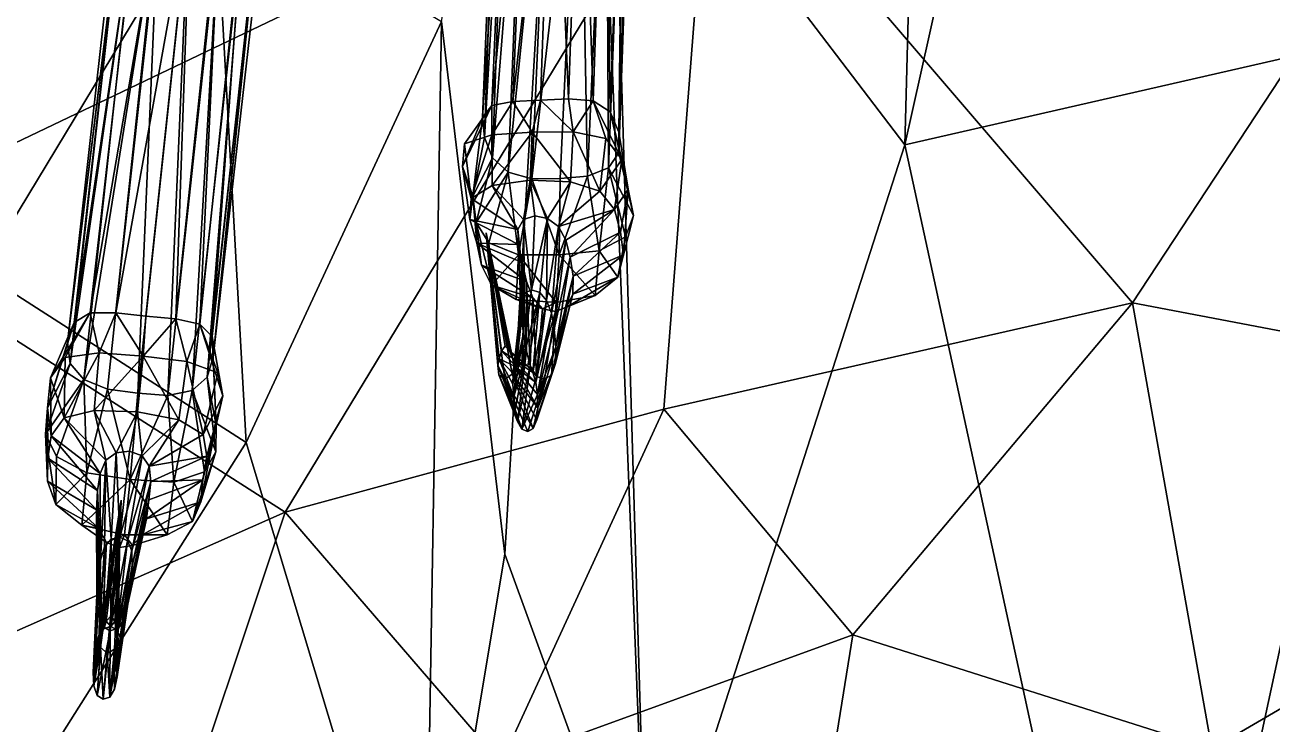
# Model space of a CAD drawing. Extents: x -0.03 to 0.03, y -0.086 to 0.149.
# Drawn here: x -0.02249 to -0.01055, y -0.01719 to -0.01049 of the extents above; entities that cross this region are included whole.
import ezdxf

# ---------------------------------------------------------------- set-up
doc = ezdxf.new("R2010")
doc.units = 0
doc.layers.add('BLUEJAY$LWO', color=1, linetype='CONTINUOUS')

msp = doc.modelspace()

# ---------------------------------------------------------------- linework, layer by layer
at = {"layer": 'BLUEJAY$LWO'}
for points in [[(-0.014066, -0.011642, 0.038539), (-0.01375, 0.000349, 0.034253), (-0.010913, 0.002483, 0.03106)], [(-0.010913, 0.002483, 0.03106), (-0.009193, -0.010528, 0.035518), (-0.014066, -0.011642, 0.038539)], [(-0.009193, -0.010528, 0.035518), (-0.010913, 0.002483, 0.03106), (-0.004704, 0.00122, 0.0311)], [(-0.01375, 0.000349, 0.034253), (-0.014066, -0.011642, 0.038539), (-0.016869, -0.007961, 0.04016)], [(-0.024276, -0.012428, 0.094582), (-0.02175, -0.007743, 0.096168), (-0.025963, -0.0008, 0.088133)], [(-0.01717, -0.003314, 0.041619), (-0.017897, -0.015558, 0.048813), (-0.018505, -0.010459, 0.050085)], [(-0.017897, -0.015558, 0.048813), (-0.01717, -0.003314, 0.041619), (-0.016536, -0.019301, 0.047347)], [(-0.01717, -0.003314, 0.041619), (-0.016869, -0.007961, 0.04016), (-0.016536, -0.019301, 0.047347)], [(-0.007481, -0.006455, 0.099346), (-0.015928, -0.008438, 0.097654), (-0.011887, -0.013152, 0.101586)], [(-0.011887, -0.013152, 0.101586), (-0.005795, -0.014312, 0.104301), (-0.007481, -0.006455, 0.099346)], [(-0.024276, -0.012428, 0.094582), (-0.015928, -0.008438, 0.097654), (-0.02175, -0.007743, 0.096168)], [(-0.017963, -0.007704, 0.002377), (-0.018113, -0.011378, 0.000133), (-0.018094, -0.011572, 0.000427)], [(-0.018113, -0.011378, 0.000133), (-0.017963, -0.007704, 0.002377), (-0.017867, -0.007709, 0.002088)], [(-0.017867, -0.007709, 0.002088), (-0.018022, -0.011265, -0.000078), (-0.018113, -0.011378, 0.000133)], [(-0.018094, -0.011572, 0.000427), (-0.017959, -0.007722, 0.002707), (-0.017963, -0.007704, 0.002377)], [(-0.017959, -0.007722, 0.002707), (-0.018094, -0.011572, 0.000427), (-0.017871, -0.007771, 0.003023)], [(-0.018022, -0.011265, -0.000078), (-0.017867, -0.007709, 0.002088), (-0.017679, -0.007727, 0.001873)], [(-0.017679, -0.007727, 0.001873), (-0.01782, -0.011226, -0.000191), (-0.018022, -0.011265, -0.000078)], [(-0.01782, -0.011226, -0.000191), (-0.017679, -0.007727, 0.001873), (-0.017431, -0.007746, 0.001766)], [(-0.017431, -0.007746, 0.001766), (-0.017557, -0.011215, -0.000245), (-0.01782, -0.011226, -0.000191)], [(-0.017287, -0.011202, -0.000265), (-0.017557, -0.011215, -0.000245), (-0.017431, -0.007746, 0.001766)], [(-0.017168, -0.007754, 0.001786), (-0.017287, -0.011202, -0.000265), (-0.017431, -0.007746, 0.001766)], [(-0.017053, -0.011221, -0.000213), (-0.017287, -0.011202, -0.000265), (-0.017168, -0.007754, 0.001786)], [(-0.016933, -0.007764, 0.001927), (-0.017053, -0.011221, -0.000213), (-0.017168, -0.007754, 0.001786)], [(-0.018094, -0.011572, 0.000427), (-0.018015, -0.011766, 0.0007), (-0.017871, -0.007771, 0.003023)], [(-0.017871, -0.007771, 0.003023), (-0.018015, -0.011766, 0.0007), (-0.017702, -0.007844, 0.003287)], [(-0.018015, -0.011766, 0.0007), (-0.017865, -0.011904, 0.000887), (-0.017702, -0.007844, 0.003287)], [(-0.017702, -0.007844, 0.003287), (-0.017865, -0.011904, 0.000887), (-0.017462, -0.007912, 0.003456)], [(-0.01689, -0.011326, -0.00004), (-0.017053, -0.011221, -0.000213), (-0.016933, -0.007764, 0.001927)], [(-0.016763, -0.007784, 0.002169), (-0.01689, -0.011326, -0.00004), (-0.016933, -0.007764, 0.001927)], [(-0.016807, -0.01152, 0.000242), (-0.01689, -0.011326, -0.00004), (-0.016763, -0.007784, 0.002169)], [(-0.016674, -0.007813, 0.002483), (-0.016807, -0.01152, 0.000242), (-0.016763, -0.007784, 0.002169)], [(-0.016807, -0.01152, 0.000242), (-0.016674, -0.007813, 0.002483), (-0.016668, -0.007849, 0.002814)], [(-0.016668, -0.007849, 0.002814), (-0.016806, -0.011717, 0.000526), (-0.016807, -0.01152, 0.000242)], [(-0.016806, -0.011717, 0.000526), (-0.016668, -0.007849, 0.002814), (-0.016752, -0.007894, 0.003121)], [(-0.017865, -0.011904, 0.000887), (-0.017638, -0.011966, 0.000976), (-0.017462, -0.007912, 0.003456)], [(-0.017462, -0.007912, 0.003456), (-0.017638, -0.011966, 0.000976), (-0.017181, -0.007943, 0.003485)], [(-0.017638, -0.011966, 0.000976), (-0.017369, -0.011962, 0.000974), (-0.017181, -0.007943, 0.003485)], [(-0.017181, -0.007943, 0.003485), (-0.017369, -0.011962, 0.000974), (-0.017105, -0.011942, 0.000901)], [(-0.017105, -0.011942, 0.000901), (-0.016927, -0.007931, 0.003363), (-0.017181, -0.007943, 0.003485)], [(-0.016927, -0.007931, 0.003363), (-0.017105, -0.011942, 0.000901), (-0.016905, -0.011862, 0.00075)], [(-0.016905, -0.011862, 0.00075), (-0.016752, -0.007894, 0.003121), (-0.016927, -0.007931, 0.003363)], [(-0.016752, -0.007894, 0.003121), (-0.016905, -0.011862, 0.00075), (-0.016806, -0.011717, 0.000526)], [(-0.016869, -0.007961, 0.04016), (-0.014066, -0.011642, 0.038539), (-0.016536, -0.019301, 0.047347)], [(-0.022912, -0.012862, 0.056162), (-0.023759, -0.008184, 0.053916), (-0.020672, -0.009159, 0.052754)], [(-0.015928, -0.008438, 0.097654), (-0.024276, -0.012428, 0.094582), (-0.020003, -0.015158, 0.098305)], [(-0.016376, -0.014171, 0.100678), (-0.015928, -0.008438, 0.097654), (-0.020003, -0.015158, 0.098305)], [(-0.015928, -0.008438, 0.097654), (-0.016376, -0.014171, 0.100678), (-0.011887, -0.013152, 0.101586)], [(-0.020672, -0.009159, 0.052754), (-0.020375, -0.01449, 0.055076), (-0.022912, -0.012862, 0.056162)], [(-0.020375, -0.01449, 0.055076), (-0.020672, -0.009159, 0.052754), (-0.018505, -0.010459, 0.050085)], [(-0.022085, -0.013533, -0.000589), (-0.021603, -0.009239, 0.002805), (-0.021555, -0.009216, 0.002478)], [(-0.022024, -0.013342, -0.000877), (-0.022085, -0.013533, -0.000589), (-0.021555, -0.009216, 0.002478)], [(-0.021562, -0.00928, 0.003135), (-0.021603, -0.009239, 0.002805), (-0.022085, -0.013533, -0.000589)], [(-0.022085, -0.013533, -0.000589), (-0.02206, -0.013734, -0.000311), (-0.021562, -0.00928, 0.003135)], [(-0.021432, -0.009343, 0.003426), (-0.021562, -0.00928, 0.003135), (-0.02206, -0.013734, -0.000311)], [(-0.022024, -0.013342, -0.000877), (-0.021555, -0.009216, 0.002478), (-0.02141, -0.009216, 0.002208)], [(-0.021869, -0.013249, -0.00107), (-0.022024, -0.013342, -0.000877), (-0.02141, -0.009216, 0.002208)], [(-0.021869, -0.013249, -0.00107), (-0.02141, -0.009216, 0.002208), (-0.021182, -0.009236, 0.002027)], [(-0.021625, -0.013248, -0.001157), (-0.021869, -0.013249, -0.00107), (-0.021182, -0.009236, 0.002027)], [(-0.021625, -0.013248, -0.001157), (-0.021182, -0.009236, 0.002027), (-0.020907, -0.009263, 0.001961)], [(-0.021335, -0.013281, -0.001178), (-0.021625, -0.013248, -0.001157), (-0.020907, -0.009263, 0.001961)], [(-0.021048, -0.013308, -0.001162), (-0.021335, -0.013281, -0.001178), (-0.020907, -0.009263, 0.001961)], [(-0.020907, -0.009263, 0.001961), (-0.020625, -0.009276, 0.002025), (-0.021048, -0.013308, -0.001162)], [(-0.020819, -0.013359, -0.001078), (-0.021048, -0.013308, -0.001162), (-0.020625, -0.009276, 0.002025)], [(-0.020625, -0.009276, 0.002025), (-0.02039, -0.009281, 0.002205), (-0.020819, -0.013359, -0.001078)], [(-0.0207, -0.013477, -0.000884), (-0.020819, -0.013359, -0.001078), (-0.02039, -0.009281, 0.002205)], [(-0.02039, -0.009281, 0.002205), (-0.020243, -0.009289, 0.002476), (-0.0207, -0.013477, -0.000884)], [(-0.020691, -0.013672, -0.000593), (-0.0207, -0.013477, -0.000884), (-0.020243, -0.009289, 0.002476)], [(-0.020243, -0.009289, 0.002476), (-0.020197, -0.00931, 0.002804), (-0.020691, -0.013672, -0.000593)], [(-0.020691, -0.013672, -0.000593), (-0.020197, -0.00931, 0.002804), (-0.020248, -0.009355, 0.003133)], [(-0.02206, -0.013734, -0.000311), (-0.021931, -0.013887, -0.000106), (-0.021432, -0.009343, 0.003426)], [(-0.021215, -0.009411, 0.003635), (-0.021432, -0.009343, 0.003426), (-0.021931, -0.013887, -0.000106)], [(-0.021931, -0.013887, -0.000106), (-0.021702, -0.013981, 0.000014), (-0.021215, -0.009411, 0.003635)], [(-0.021702, -0.013981, 0.000014), (-0.021412, -0.014017, 0.000047), (-0.021215, -0.009411, 0.003635)], [(-0.021412, -0.014017, 0.000047), (-0.020929, -0.00946, 0.003711), (-0.021215, -0.009411, 0.003635)], [(-0.020892, -0.013994, -0.000112), (-0.020395, -0.009417, 0.003423), (-0.020632, -0.009462, 0.003633)], [(-0.020892, -0.013994, -0.000112), (-0.020749, -0.013865, -0.000316), (-0.020395, -0.009417, 0.003423)], [(-0.020749, -0.013865, -0.000316), (-0.020248, -0.009355, 0.003133), (-0.020395, -0.009417, 0.003423)], [(-0.020749, -0.013865, -0.000316), (-0.020691, -0.013672, -0.000593), (-0.020248, -0.009355, 0.003133)], [(-0.021412, -0.014017, 0.000047), (-0.021125, -0.014041, 0.00001), (-0.020929, -0.00946, 0.003711)], [(-0.021125, -0.014041, 0.00001), (-0.020632, -0.009462, 0.003633), (-0.020929, -0.00946, 0.003711)], [(-0.021125, -0.014041, 0.00001), (-0.020892, -0.013994, -0.000112), (-0.020632, -0.009462, 0.003633)], [(-0.018666, -0.020166, 0.055465), (-0.020375, -0.01449, 0.055076), (-0.018505, -0.010459, 0.050085)], [(-0.018505, -0.010459, 0.050085), (-0.017897, -0.015558, 0.048813), (-0.018666, -0.020166, 0.055465)], [(-0.014066, -0.011642, 0.038539), (-0.009193, -0.010528, 0.035518), (-0.011743, -0.022332, 0.044041)], [(-0.009193, -0.010528, 0.035518), (-0.006317, -0.024186, 0.042449), (-0.011743, -0.022332, 0.044041)], [(-0.01782, -0.011226, -0.000191), (-0.018021, -0.011546, -0.000796), (-0.018022, -0.011265, -0.000078)], [(-0.017636, -0.011521, -0.000868), (-0.018021, -0.011546, -0.000796), (-0.01782, -0.011226, -0.000191)], [(-0.017557, -0.011215, -0.000245), (-0.017636, -0.011521, -0.000868), (-0.01782, -0.011226, -0.000191)], [(-0.017243, -0.011516, -0.000895), (-0.017636, -0.011521, -0.000868), (-0.017557, -0.011215, -0.000245)], [(-0.017287, -0.011202, -0.000265), (-0.017243, -0.011516, -0.000895), (-0.017557, -0.011215, -0.000245)], [(-0.017243, -0.011516, -0.000895), (-0.017287, -0.011202, -0.000265), (-0.017053, -0.011221, -0.000213)], [(-0.017053, -0.011221, -0.000213), (-0.016931, -0.011579, -0.000824), (-0.017243, -0.011516, -0.000895)], [(-0.016777, -0.011781, -0.000556), (-0.016931, -0.011579, -0.000824), (-0.017053, -0.011221, -0.000213)], [(-0.01689, -0.011326, -0.00004), (-0.016777, -0.011781, -0.000556), (-0.017053, -0.011221, -0.000213)], [(-0.018302, -0.011848, -0.000347), (-0.018113, -0.011378, 0.000133), (-0.018022, -0.011265, -0.000078)], [(-0.018022, -0.011265, -0.000078), (-0.018283, -0.011633, -0.000643), (-0.018302, -0.011848, -0.000347)], [(-0.018021, -0.011546, -0.000796), (-0.018283, -0.011633, -0.000643), (-0.018022, -0.011265, -0.000078)], [(-0.016716, -0.012065, -0.000162), (-0.016777, -0.011781, -0.000556), (-0.01689, -0.011326, -0.00004)], [(-0.016807, -0.01152, 0.000242), (-0.016716, -0.012065, -0.000162), (-0.01689, -0.011326, -0.00004)], [(-0.018113, -0.011378, 0.000133), (-0.018302, -0.011848, -0.000347), (-0.018205, -0.012132, 0.000048)], [(-0.018205, -0.012132, 0.000048), (-0.018094, -0.011572, 0.000427), (-0.018113, -0.011378, 0.000133)], [(-0.018222, -0.012154, -0.000922), (-0.018283, -0.011633, -0.000643), (-0.018021, -0.011546, -0.000796)], [(-0.018021, -0.011546, -0.000796), (-0.018018, -0.01203, -0.001095), (-0.018222, -0.012154, -0.000922)], [(-0.018094, -0.011572, 0.000427), (-0.018205, -0.012132, 0.000048), (-0.018015, -0.011766, 0.0007)], [(-0.018018, -0.01203, -0.001095), (-0.018021, -0.011546, -0.000796), (-0.017636, -0.011521, -0.000868)], [(-0.017636, -0.011521, -0.000868), (-0.017656, -0.01198, -0.001187), (-0.018018, -0.01203, -0.001095)], [(-0.017268, -0.011995, -0.001188), (-0.017656, -0.01198, -0.001187), (-0.017636, -0.011521, -0.000868)], [(-0.017243, -0.011516, -0.000895), (-0.017268, -0.011995, -0.001188), (-0.017636, -0.011521, -0.000868)], [(-0.016987, -0.012084, -0.00107), (-0.017268, -0.011995, -0.001188), (-0.017243, -0.011516, -0.000895)], [(-0.016931, -0.011579, -0.000824), (-0.016987, -0.012084, -0.00107), (-0.017243, -0.011516, -0.000895)], [(-0.016987, -0.012084, -0.00107), (-0.016931, -0.011579, -0.000824), (-0.016777, -0.011781, -0.000556)], [(-0.016716, -0.012065, -0.000162), (-0.016807, -0.01152, 0.000242), (-0.016806, -0.011717, 0.000526)], [(-0.018283, -0.011633, -0.000643), (-0.018222, -0.012154, -0.000922), (-0.018302, -0.011848, -0.000347)], [(-0.014066, -0.011642, 0.038539), (-0.011743, -0.022332, 0.044041), (-0.016536, -0.019301, 0.047347)], [(-0.018205, -0.012132, 0.000048), (-0.018172, -0.012384, 0.000402), (-0.018015, -0.011766, 0.0007)], [(-0.018015, -0.011766, 0.0007), (-0.018172, -0.012384, 0.000402), (-0.017865, -0.011904, 0.000887)], [(-0.016777, -0.011781, -0.000556), (-0.016849, -0.012261, -0.000812), (-0.016987, -0.012084, -0.00107)], [(-0.016666, -0.012317, 0.000188), (-0.016806, -0.011717, 0.000526), (-0.016905, -0.011862, 0.00075)], [(-0.016849, -0.012261, -0.000812), (-0.016777, -0.011781, -0.000556), (-0.016716, -0.012065, -0.000162)], [(-0.016806, -0.011717, 0.000526), (-0.016666, -0.012317, 0.000188), (-0.016716, -0.012065, -0.000162)], [(-0.018302, -0.011848, -0.000347), (-0.018232, -0.012356, -0.000653), (-0.018205, -0.012132, 0.000048)], [(-0.018222, -0.012154, -0.000922), (-0.018232, -0.012356, -0.000653), (-0.018302, -0.011848, -0.000347)], [(-0.018172, -0.012384, 0.000402), (-0.018051, -0.01258, 0.000652), (-0.017865, -0.011904, 0.000887)], [(-0.017865, -0.011904, 0.000887), (-0.018051, -0.01258, 0.000652), (-0.017766, -0.012694, 0.000767)], [(-0.017766, -0.012694, 0.000767), (-0.017638, -0.011966, 0.000976), (-0.017865, -0.011904, 0.000887)], [(-0.017377, -0.012694, 0.000752), (-0.016996, -0.012656, 0.000655), (-0.017105, -0.011942, 0.000901)], [(-0.017369, -0.011962, 0.000974), (-0.017377, -0.012694, 0.000752), (-0.017105, -0.011942, 0.000901)], [(-0.017105, -0.011942, 0.000901), (-0.016996, -0.012656, 0.000655), (-0.016905, -0.011862, 0.00075)], [(-0.016996, -0.012656, 0.000655), (-0.016742, -0.012521, 0.000462), (-0.016905, -0.011862, 0.00075)], [(-0.016905, -0.011862, 0.00075), (-0.016742, -0.012521, 0.000462), (-0.016666, -0.012317, 0.000188)], [(-0.017772, -0.01245, -0.001038), (-0.018222, -0.012154, -0.000922), (-0.018018, -0.01203, -0.001095)], [(-0.017719, -0.012357, -0.001171), (-0.018018, -0.01203, -0.001095), (-0.017656, -0.01198, -0.001187)], [(-0.018018, -0.01203, -0.001095), (-0.017719, -0.012357, -0.001171), (-0.017772, -0.01245, -0.001038)], [(-0.017638, -0.011966, 0.000976), (-0.017766, -0.012694, 0.000767), (-0.017377, -0.012694, 0.000752)], [(-0.017656, -0.01198, -0.001187), (-0.017612, -0.012322, -0.001226), (-0.017719, -0.012357, -0.001171)], [(-0.017488, -0.012345, -0.001197), (-0.017612, -0.012322, -0.001226), (-0.017656, -0.01198, -0.001187)], [(-0.017268, -0.011995, -0.001188), (-0.017488, -0.012345, -0.001197), (-0.017656, -0.01198, -0.001187)], [(-0.017377, -0.012694, 0.000752), (-0.017369, -0.011962, 0.000974), (-0.017638, -0.011966, 0.000976)], [(-0.017385, -0.012423, -0.001075), (-0.017488, -0.012345, -0.001197), (-0.017268, -0.011995, -0.001188)], [(-0.016987, -0.012084, -0.00107), (-0.017385, -0.012423, -0.001075), (-0.017268, -0.011995, -0.001188)], [(-0.018232, -0.012356, -0.000653), (-0.018167, -0.012582, -0.000346), (-0.018205, -0.012132, 0.000048)], [(-0.018222, -0.012154, -0.000922), (-0.017772, -0.01245, -0.001038), (-0.018232, -0.012356, -0.000653)], [(-0.018122, -0.012794, -0.000045), (-0.018172, -0.012384, 0.000402), (-0.018205, -0.012132, 0.000048)], [(-0.018205, -0.012132, 0.000048), (-0.018167, -0.012582, -0.000346), (-0.018122, -0.012794, -0.000045)], [(-0.017385, -0.012423, -0.001075), (-0.016987, -0.012084, -0.00107), (-0.016849, -0.012261, -0.000812)], [(-0.016716, -0.012065, -0.000162), (-0.01679, -0.012477, -0.000505), (-0.016849, -0.012261, -0.000812)], [(-0.016761, -0.012695, -0.000213), (-0.01679, -0.012477, -0.000505), (-0.016716, -0.012065, -0.000162)], [(-0.016666, -0.012317, 0.000188), (-0.016761, -0.012695, -0.000213), (-0.016716, -0.012065, -0.000162)], [(-0.016849, -0.012261, -0.000812), (-0.017314, -0.012552, -0.000877), (-0.017385, -0.012423, -0.001075)], [(-0.017271, -0.012715, -0.00065), (-0.017314, -0.012552, -0.000877), (-0.016849, -0.012261, -0.000812)], [(-0.01679, -0.012477, -0.000505), (-0.017271, -0.012715, -0.00065), (-0.016849, -0.012261, -0.000812)], [(-0.018232, -0.012356, -0.000653), (-0.017768, -0.012596, -0.00084), (-0.018167, -0.012582, -0.000346)], [(-0.017772, -0.01245, -0.001038), (-0.017768, -0.012596, -0.00084), (-0.018232, -0.012356, -0.000653)], [(-0.018027, -0.012985, 0.000207), (-0.018051, -0.01258, 0.000652), (-0.018172, -0.012384, 0.000402)], [(-0.018172, -0.012384, 0.000402), (-0.018122, -0.012794, -0.000045), (-0.018027, -0.012985, 0.000207)], [(-0.017772, -0.01245, -0.001038), (-0.017719, -0.012357, -0.001171), (-0.017709, -0.013061, -0.001718)], [(-0.017719, -0.012357, -0.001171), (-0.017612, -0.012322, -0.001226), (-0.017642, -0.01303, -0.001749)], [(-0.017642, -0.01303, -0.001749), (-0.017709, -0.013061, -0.001718), (-0.017719, -0.012357, -0.001171)], [(-0.017612, -0.012322, -0.001226), (-0.017488, -0.012345, -0.001197), (-0.017642, -0.01303, -0.001749)], [(-0.017488, -0.012345, -0.001197), (-0.017563, -0.013054, -0.001732), (-0.017642, -0.01303, -0.001749)], [(-0.017498, -0.01313, -0.00166), (-0.017563, -0.013054, -0.001732), (-0.017488, -0.012345, -0.001197)], [(-0.017488, -0.012345, -0.001197), (-0.017385, -0.012423, -0.001075), (-0.017498, -0.01313, -0.00166)], [(-0.016815, -0.012908, 0.000046), (-0.016761, -0.012695, -0.000213), (-0.016666, -0.012317, 0.000188)], [(-0.016742, -0.012521, 0.000462), (-0.016815, -0.012908, 0.000046), (-0.016666, -0.012317, 0.000188)], [(-0.024276, -0.012428, 0.094582), (-0.023793, -0.016832, 0.094863), (-0.020003, -0.015158, 0.098305)], [(-0.017897, -0.013884, -0.004058), (-0.018078, -0.012484, -0.005117), (-0.017828, -0.013836, -0.004016)], [(-0.017956, -0.013843, -0.00402), (-0.018078, -0.012484, -0.005117), (-0.017897, -0.013884, -0.004058)], [(-0.017966, -0.013754, -0.003988), (-0.018078, -0.012484, -0.005117), (-0.017956, -0.013843, -0.00402)], [(-0.017952, -0.013688, -0.003927), (-0.018078, -0.012484, -0.005117), (-0.017966, -0.013754, -0.003988)], [(-0.017931, -0.013612, -0.003928), (-0.018078, -0.012484, -0.005117), (-0.017952, -0.013688, -0.003927)], [(-0.017894, -0.013567, -0.003924), (-0.018078, -0.012484, -0.005117), (-0.017931, -0.013612, -0.003928)], [(-0.017854, -0.013613, -0.003934), (-0.018078, -0.012484, -0.005117), (-0.017894, -0.013567, -0.003924)], [(-0.017822, -0.013693, -0.003927), (-0.018078, -0.012484, -0.005117), (-0.017854, -0.013613, -0.003934)], [(-0.017809, -0.013755, -0.003963), (-0.018078, -0.012484, -0.005117), (-0.017822, -0.013693, -0.003927)], [(-0.017828, -0.013836, -0.004016), (-0.018078, -0.012484, -0.005117), (-0.017809, -0.013755, -0.003963)], [(-0.017768, -0.012596, -0.00084), (-0.017772, -0.01245, -0.001038), (-0.017743, -0.013148, -0.001644)], [(-0.017709, -0.013061, -0.001718), (-0.017743, -0.013148, -0.001644), (-0.017772, -0.01245, -0.001038)], [(-0.017452, -0.013253, -0.001543), (-0.017498, -0.01313, -0.00166), (-0.017385, -0.012423, -0.001075)], [(-0.017385, -0.012423, -0.001075), (-0.017314, -0.012552, -0.000877), (-0.017452, -0.013253, -0.001543)], [(-0.017243, -0.012898, -0.000426), (-0.017271, -0.012715, -0.00065), (-0.01679, -0.012477, -0.000505)], [(-0.016761, -0.012695, -0.000213), (-0.017243, -0.012898, -0.000426), (-0.01679, -0.012477, -0.000505)], [(-0.016815, -0.012908, 0.000046), (-0.016742, -0.012521, 0.000462), (-0.016996, -0.012656, 0.000655)], [(-0.01769, -0.012948, -0.000383), (-0.018122, -0.012794, -0.000045), (-0.018167, -0.012582, -0.000346)], [(-0.018167, -0.012582, -0.000346), (-0.017732, -0.012768, -0.000613), (-0.01769, -0.012948, -0.000383)], [(-0.017768, -0.012596, -0.00084), (-0.017732, -0.012768, -0.000613), (-0.018167, -0.012582, -0.000346)], [(-0.018051, -0.01258, 0.000652), (-0.018027, -0.012985, 0.000207), (-0.017766, -0.012694, 0.000767)], [(-0.017768, -0.012596, -0.00084), (-0.01774, -0.013283, -0.001536), (-0.017718, -0.013444, -0.001416)], [(-0.017732, -0.012768, -0.000613), (-0.017768, -0.012596, -0.00084), (-0.017718, -0.013444, -0.001416)], [(-0.017743, -0.013148, -0.001644), (-0.01774, -0.013283, -0.001536), (-0.017768, -0.012596, -0.00084)], [(-0.017425, -0.013407, -0.001418), (-0.017452, -0.013253, -0.001543), (-0.017314, -0.012552, -0.000877)], [(-0.017314, -0.012552, -0.000877), (-0.017271, -0.012715, -0.00065), (-0.017425, -0.013407, -0.001418)], [(-0.017032, -0.013082, 0.000248), (-0.016996, -0.012656, 0.000655), (-0.017377, -0.012694, 0.000752)], [(-0.016996, -0.012656, 0.000655), (-0.017032, -0.013082, 0.000248), (-0.016815, -0.012908, 0.000046)], [(-0.018027, -0.012985, 0.000207), (-0.017788, -0.013123, 0.000355), (-0.017766, -0.012694, 0.000767)], [(-0.017766, -0.012694, 0.000767), (-0.017788, -0.013123, 0.000355), (-0.017405, -0.01315, 0.00036)], [(-0.017405, -0.01315, 0.00036), (-0.017377, -0.012694, 0.000752), (-0.017766, -0.012694, 0.000767)], [(-0.017732, -0.012768, -0.000613), (-0.017718, -0.013444, -0.001416), (-0.017691, -0.013612, -0.001296)], [(-0.01769, -0.012948, -0.000383), (-0.017732, -0.012768, -0.000613), (-0.017691, -0.013612, -0.001296)], [(-0.017408, -0.013576, -0.001304), (-0.017425, -0.013407, -0.001418), (-0.017271, -0.012715, -0.00065)], [(-0.017271, -0.012715, -0.00065), (-0.017243, -0.012898, -0.000426), (-0.017408, -0.013576, -0.001304)], [(-0.017377, -0.012694, 0.000752), (-0.017405, -0.01315, 0.00036), (-0.017032, -0.013082, 0.000248)], [(-0.017248, -0.01307, -0.000225), (-0.017243, -0.012898, -0.000426), (-0.016761, -0.012695, -0.000213)], [(-0.016815, -0.012908, 0.000046), (-0.017248, -0.01307, -0.000225), (-0.016761, -0.012695, -0.000213)], [(-0.020375, -0.01449, 0.055076), (-0.022899, -0.018473, 0.06082), (-0.022912, -0.012862, 0.056162)], [(-0.01763, -0.013105, -0.000181), (-0.018027, -0.012985, 0.000207), (-0.018122, -0.012794, -0.000045)], [(-0.018122, -0.012794, -0.000045), (-0.01769, -0.012948, -0.000383), (-0.01763, -0.013105, -0.000181)], [(-0.017413, -0.013733, -0.001207), (-0.017408, -0.013576, -0.001304), (-0.017243, -0.012898, -0.000426)], [(-0.017243, -0.012898, -0.000426), (-0.017248, -0.01307, -0.000225), (-0.017413, -0.013733, -0.001207)], [(-0.017536, -0.01321, -0.000045), (-0.017788, -0.013123, 0.000355), (-0.018027, -0.012985, 0.000207)], [(-0.018027, -0.012985, 0.000207), (-0.01763, -0.013105, -0.000181), (-0.017536, -0.01321, -0.000045)], [(-0.01769, -0.012948, -0.000383), (-0.017691, -0.013612, -0.001296), (-0.017654, -0.013758, -0.001189)], [(-0.01763, -0.013105, -0.000181), (-0.01769, -0.012948, -0.000383), (-0.017654, -0.013758, -0.001189)], [(-0.017306, -0.013195, -0.000076), (-0.017248, -0.01307, -0.000225), (-0.016815, -0.012908, 0.000046)], [(-0.017032, -0.013082, 0.000248), (-0.017306, -0.013195, -0.000076), (-0.016815, -0.012908, 0.000046)], [(-0.017743, -0.013148, -0.001644), (-0.017709, -0.013061, -0.001718), (-0.017789, -0.013765, -0.002684)], [(-0.017736, -0.013742, -0.002699), (-0.017789, -0.013765, -0.002684), (-0.017709, -0.013061, -0.001718)], [(-0.017788, -0.013123, 0.000355), (-0.017536, -0.01321, -0.000045), (-0.017405, -0.01315, 0.00036)], [(-0.017709, -0.013061, -0.001718), (-0.017642, -0.01303, -0.001749), (-0.017736, -0.013742, -0.002699)], [(-0.017642, -0.01303, -0.001749), (-0.017563, -0.013054, -0.001732), (-0.017736, -0.013742, -0.002699)], [(-0.017563, -0.013054, -0.001732), (-0.017678, -0.013761, -0.002694), (-0.017736, -0.013742, -0.002699)], [(-0.017631, -0.01382, -0.002662), (-0.017678, -0.013761, -0.002694), (-0.017563, -0.013054, -0.001732)], [(-0.01763, -0.013105, -0.000181), (-0.017654, -0.013758, -0.001189), (-0.017595, -0.013858, -0.001116)], [(-0.017563, -0.013054, -0.001732), (-0.017498, -0.01313, -0.00166), (-0.017631, -0.01382, -0.002662)], [(-0.017601, -0.013916, -0.002612), (-0.017631, -0.01382, -0.002662), (-0.017498, -0.01313, -0.00166)], [(-0.017536, -0.01321, -0.000045), (-0.01763, -0.013105, -0.000181), (-0.017595, -0.013858, -0.001116)], [(-0.017498, -0.01313, -0.00166), (-0.017452, -0.013253, -0.001543), (-0.017601, -0.013916, -0.002612)], [(-0.01745, -0.013847, -0.001133), (-0.017413, -0.013733, -0.001207), (-0.017248, -0.01307, -0.000225)], [(-0.017248, -0.01307, -0.000225), (-0.017306, -0.013195, -0.000076), (-0.01745, -0.013847, -0.001133)], [(-0.017414, -0.013237, -0.00001), (-0.017306, -0.013195, -0.000076), (-0.017032, -0.013082, 0.000248)], [(-0.017405, -0.01315, 0.00036), (-0.017414, -0.013237, -0.00001), (-0.017032, -0.013082, 0.000248)], [(-0.022249, -0.013872, -0.001424), (-0.022024, -0.013342, -0.000877), (-0.021869, -0.013249, -0.00107)], [(-0.02211, -0.013676, -0.001707), (-0.022249, -0.013872, -0.001424), (-0.021869, -0.013249, -0.00107)], [(-0.021783, -0.013633, -0.001821), (-0.02211, -0.013676, -0.001707), (-0.021869, -0.013249, -0.00107)], [(-0.021869, -0.013249, -0.00107), (-0.021625, -0.013248, -0.001157), (-0.021783, -0.013633, -0.001821)], [(-0.021361, -0.013665, -0.001852), (-0.021783, -0.013633, -0.001821), (-0.021625, -0.013248, -0.001157)], [(-0.021625, -0.013248, -0.001157), (-0.021335, -0.013281, -0.001178), (-0.021361, -0.013665, -0.001852)], [(-0.01774, -0.013283, -0.001536), (-0.017743, -0.013148, -0.001644), (-0.017818, -0.013831, -0.002656)], [(-0.017789, -0.013765, -0.002684), (-0.017818, -0.013831, -0.002656), (-0.017743, -0.013148, -0.001644)], [(-0.017586, -0.014032, -0.002567), (-0.017601, -0.013916, -0.002612), (-0.017452, -0.013253, -0.001543)], [(-0.017414, -0.013237, -0.00001), (-0.017536, -0.01321, -0.000045), (-0.017595, -0.013858, -0.001116)], [(-0.017595, -0.013858, -0.001116), (-0.017518, -0.013885, -0.001096), (-0.017414, -0.013237, -0.00001)], [(-0.017452, -0.013253, -0.001543), (-0.017425, -0.013407, -0.001418), (-0.017586, -0.014032, -0.002567)], [(-0.017536, -0.01321, -0.000045), (-0.017414, -0.013237, -0.00001), (-0.017405, -0.01315, 0.00036)], [(-0.017414, -0.013237, -0.00001), (-0.017518, -0.013885, -0.001096), (-0.01745, -0.013847, -0.001133)], [(-0.017306, -0.013195, -0.000076), (-0.017414, -0.013237, -0.00001), (-0.01745, -0.013847, -0.001133)], [(-0.016376, -0.014171, 0.100678), (-0.014564, -0.016331, 0.103074), (-0.011887, -0.013152, 0.101586)], [(-0.011128, -0.017423, 0.106182), (-0.011887, -0.013152, 0.101586), (-0.014564, -0.016331, 0.103074)], [(-0.005795, -0.014312, 0.104301), (-0.011887, -0.013152, 0.101586), (-0.011128, -0.017423, 0.106182)], [(-0.022277, -0.014157, -0.001031), (-0.022085, -0.013533, -0.000589), (-0.022024, -0.013342, -0.000877)], [(-0.022249, -0.013872, -0.001424), (-0.022277, -0.014157, -0.001031), (-0.022024, -0.013342, -0.000877)], [(-0.021361, -0.013665, -0.001852), (-0.021335, -0.013281, -0.001178), (-0.021048, -0.013308, -0.001162)], [(-0.020943, -0.013716, -0.001836), (-0.021361, -0.013665, -0.001852), (-0.021048, -0.013308, -0.001162)], [(-0.020943, -0.013716, -0.001836), (-0.021048, -0.013308, -0.001162), (-0.020819, -0.013359, -0.001078)], [(-0.020647, -0.013822, -0.001724), (-0.020943, -0.013716, -0.001836), (-0.020819, -0.013359, -0.001078)], [(-0.020819, -0.013359, -0.001078), (-0.0207, -0.013477, -0.000884), (-0.020598, -0.014042, -0.001438)], [(-0.020598, -0.014042, -0.001438), (-0.020647, -0.013822, -0.001724), (-0.020819, -0.013359, -0.001078)], [(-0.017718, -0.013444, -0.001416), (-0.01774, -0.013283, -0.001536), (-0.017822, -0.013933, -0.002618)], [(-0.017818, -0.013831, -0.002656), (-0.017822, -0.013933, -0.002618), (-0.01774, -0.013283, -0.001536)], [(-0.0207, -0.013477, -0.000884), (-0.020691, -0.013672, -0.000593), (-0.020664, -0.014324, -0.00104)], [(-0.020664, -0.014324, -0.00104), (-0.020598, -0.014042, -0.001438), (-0.0207, -0.013477, -0.000884)], [(-0.017822, -0.013933, -0.002618), (-0.017812, -0.014054, -0.00258), (-0.017718, -0.013444, -0.001416)], [(-0.017691, -0.013612, -0.001296), (-0.017718, -0.013444, -0.001416), (-0.017812, -0.014054, -0.00258)], [(-0.017425, -0.013407, -0.001418), (-0.017408, -0.013576, -0.001304), (-0.017586, -0.014032, -0.002567)], [(-0.02206, -0.013734, -0.000311), (-0.022085, -0.013533, -0.000589), (-0.022277, -0.014157, -0.001031)], [(-0.017789, -0.013765, -0.002684), (-0.017931, -0.013612, -0.003928), (-0.017952, -0.013688, -0.003927)], [(-0.017736, -0.013742, -0.002699), (-0.017894, -0.013567, -0.003924), (-0.017931, -0.013612, -0.003928)], [(-0.017789, -0.013765, -0.002684), (-0.017736, -0.013742, -0.002699), (-0.017931, -0.013612, -0.003928)], [(-0.017854, -0.013613, -0.003934), (-0.017894, -0.013567, -0.003924), (-0.017736, -0.013742, -0.002699)], [(-0.017736, -0.013742, -0.002699), (-0.017678, -0.013761, -0.002694), (-0.017854, -0.013613, -0.003934)], [(-0.017822, -0.013693, -0.003927), (-0.017854, -0.013613, -0.003934), (-0.017678, -0.013761, -0.002694)], [(-0.017812, -0.014054, -0.00258), (-0.017799, -0.014179, -0.002545), (-0.017691, -0.013612, -0.001296)], [(-0.017691, -0.013612, -0.001296), (-0.017799, -0.014179, -0.002545), (-0.017777, -0.014289, -0.002513)], [(-0.017654, -0.013758, -0.001189), (-0.017691, -0.013612, -0.001296), (-0.017777, -0.014289, -0.002513)], [(-0.017408, -0.013576, -0.001304), (-0.017582, -0.014157, -0.002538), (-0.017586, -0.014032, -0.002567)], [(-0.017408, -0.013576, -0.001304), (-0.017413, -0.013733, -0.001207), (-0.017582, -0.014157, -0.002538)], [(-0.022277, -0.014157, -0.001031), (-0.022297, -0.01441, -0.000683), (-0.02206, -0.013734, -0.000311)], [(-0.021931, -0.013887, -0.000106), (-0.02206, -0.013734, -0.000311), (-0.022297, -0.01441, -0.000683)], [(-0.022249, -0.013872, -0.001424), (-0.02211, -0.013676, -0.001707), (-0.02212, -0.014255, -0.002005)], [(-0.02212, -0.014255, -0.002005), (-0.02211, -0.013676, -0.001707), (-0.021783, -0.013633, -0.001821)], [(-0.021832, -0.014184, -0.002162), (-0.02212, -0.014255, -0.002005), (-0.021783, -0.013633, -0.001821)], [(-0.021832, -0.014184, -0.002162), (-0.021783, -0.013633, -0.001821), (-0.021361, -0.013665, -0.001852)], [(-0.021417, -0.014196, -0.002217), (-0.021832, -0.014184, -0.002162), (-0.021361, -0.013665, -0.001852)], [(-0.021021, -0.014272, -0.002178), (-0.021417, -0.014196, -0.002217), (-0.021361, -0.013665, -0.001852)], [(-0.021361, -0.013665, -0.001852), (-0.020943, -0.013716, -0.001836), (-0.021021, -0.014272, -0.002178)], [(-0.020787, -0.014413, -0.002039), (-0.021021, -0.014272, -0.002178), (-0.020943, -0.013716, -0.001836)], [(-0.020943, -0.013716, -0.001836), (-0.020647, -0.013822, -0.001724), (-0.020787, -0.014413, -0.002039)], [(-0.020664, -0.014324, -0.00104), (-0.020691, -0.013672, -0.000593), (-0.020749, -0.013865, -0.000316)], [(-0.017952, -0.013688, -0.003927), (-0.017966, -0.013754, -0.003988), (-0.017812, -0.014054, -0.00258)], [(-0.017812, -0.014054, -0.00258), (-0.017822, -0.013933, -0.002618), (-0.017952, -0.013688, -0.003927)], [(-0.017818, -0.013831, -0.002656), (-0.017952, -0.013688, -0.003927), (-0.017822, -0.013933, -0.002618)], [(-0.017818, -0.013831, -0.002656), (-0.017789, -0.013765, -0.002684), (-0.017952, -0.013688, -0.003927)], [(-0.017678, -0.013761, -0.002694), (-0.017631, -0.01382, -0.002662), (-0.017822, -0.013693, -0.003927)], [(-0.017601, -0.013916, -0.002612), (-0.017822, -0.013693, -0.003927), (-0.017631, -0.01382, -0.002662)], [(-0.017809, -0.013755, -0.003963), (-0.017822, -0.013693, -0.003927), (-0.017601, -0.013916, -0.002612)], [(-0.017413, -0.013733, -0.001207), (-0.017592, -0.014273, -0.002518), (-0.017582, -0.014157, -0.002538)], [(-0.017413, -0.013733, -0.001207), (-0.01745, -0.013847, -0.001133), (-0.017592, -0.014273, -0.002518)], [(-0.020787, -0.014413, -0.002039), (-0.020647, -0.013822, -0.001724), (-0.020598, -0.014042, -0.001438)], [(-0.017799, -0.014179, -0.002545), (-0.017966, -0.013754, -0.003988), (-0.017956, -0.013843, -0.00402)], [(-0.017812, -0.014054, -0.00258), (-0.017966, -0.013754, -0.003988), (-0.017799, -0.014179, -0.002545)], [(-0.017736, -0.014363, -0.002491), (-0.017956, -0.013843, -0.00402), (-0.017897, -0.013884, -0.004058)], [(-0.017777, -0.014289, -0.002513), (-0.017956, -0.013843, -0.00402), (-0.017736, -0.014363, -0.002491)], [(-0.017777, -0.014289, -0.002513), (-0.017799, -0.014179, -0.002545), (-0.017956, -0.013843, -0.00402)], [(-0.017897, -0.013884, -0.004058), (-0.017828, -0.013836, -0.004016), (-0.017626, -0.014356, -0.002502)], [(-0.017828, -0.013836, -0.004016), (-0.017809, -0.013755, -0.003963), (-0.017582, -0.014157, -0.002538)], [(-0.017582, -0.014157, -0.002538), (-0.017592, -0.014273, -0.002518), (-0.017828, -0.013836, -0.004016)], [(-0.017626, -0.014356, -0.002502), (-0.017828, -0.013836, -0.004016), (-0.017592, -0.014273, -0.002518)], [(-0.017601, -0.013916, -0.002612), (-0.017586, -0.014032, -0.002567), (-0.017809, -0.013755, -0.003963)], [(-0.017582, -0.014157, -0.002538), (-0.017809, -0.013755, -0.003963), (-0.017586, -0.014032, -0.002567)], [(-0.017654, -0.013758, -0.001189), (-0.017777, -0.014289, -0.002513), (-0.017736, -0.014363, -0.002491)], [(-0.017595, -0.013858, -0.001116), (-0.017654, -0.013758, -0.001189), (-0.017736, -0.014363, -0.002491)], [(-0.01745, -0.013847, -0.001133), (-0.017518, -0.013885, -0.001096), (-0.017626, -0.014356, -0.002502)], [(-0.01745, -0.013847, -0.001133), (-0.017626, -0.014356, -0.002502), (-0.017592, -0.014273, -0.002518)], [(-0.022297, -0.01441, -0.000683), (-0.022191, -0.014624, -0.000427), (-0.021931, -0.013887, -0.000106)], [(-0.022277, -0.014157, -0.001031), (-0.022249, -0.013872, -0.001424), (-0.022242, -0.014425, -0.001733)], [(-0.02212, -0.014255, -0.002005), (-0.022242, -0.014425, -0.001733), (-0.022249, -0.013872, -0.001424)], [(-0.022191, -0.014624, -0.000427), (-0.021901, -0.01478, -0.000276), (-0.021931, -0.013887, -0.000106)], [(-0.021901, -0.01478, -0.000276), (-0.021702, -0.013981, 0.000014), (-0.021931, -0.013887, -0.000106)], [(-0.020666, -0.01458, -0.000691), (-0.020749, -0.013865, -0.000316), (-0.020892, -0.013994, -0.000112)], [(-0.020666, -0.01458, -0.000691), (-0.020664, -0.014324, -0.00104), (-0.020749, -0.013865, -0.000316)], [(-0.017626, -0.014356, -0.002502), (-0.017679, -0.014385, -0.002485), (-0.017897, -0.013884, -0.004058)], [(-0.017679, -0.014385, -0.002485), (-0.017736, -0.014363, -0.002491), (-0.017897, -0.013884, -0.004058)], [(-0.017518, -0.013885, -0.001096), (-0.017595, -0.013858, -0.001116), (-0.017736, -0.014363, -0.002491)], [(-0.017736, -0.014363, -0.002491), (-0.017679, -0.014385, -0.002485), (-0.017518, -0.013885, -0.001096)], [(-0.017518, -0.013885, -0.001096), (-0.017679, -0.014385, -0.002485), (-0.017626, -0.014356, -0.002502)], [(-0.021901, -0.01478, -0.000276), (-0.021485, -0.014844, -0.000237), (-0.021702, -0.013981, 0.000014)], [(-0.021485, -0.014844, -0.000237), (-0.021412, -0.014017, 0.000047), (-0.021702, -0.013981, 0.000014)], [(-0.021125, -0.014041, 0.00001), (-0.021412, -0.014017, 0.000047), (-0.021485, -0.014844, -0.000237)], [(-0.021485, -0.014844, -0.000237), (-0.021068, -0.01487, -0.000279), (-0.021125, -0.014041, 0.00001)], [(-0.020892, -0.013994, -0.000112), (-0.021125, -0.014041, 0.00001), (-0.021068, -0.01487, -0.000279)], [(-0.021068, -0.01487, -0.000279), (-0.020773, -0.014772, -0.000431), (-0.020892, -0.013994, -0.000112)], [(-0.020773, -0.014772, -0.000431), (-0.020666, -0.01458, -0.000691), (-0.020892, -0.013994, -0.000112)], [(-0.020751, -0.01462, -0.001779), (-0.020787, -0.014413, -0.002039), (-0.020598, -0.014042, -0.001438)], [(-0.020751, -0.01462, -0.001779), (-0.020598, -0.014042, -0.001438), (-0.020664, -0.014324, -0.00104)], [(-0.022278, -0.014861, -0.001137), (-0.022297, -0.01441, -0.000683), (-0.022277, -0.014157, -0.001031)], [(-0.022275, -0.014641, -0.001424), (-0.022278, -0.014861, -0.001137), (-0.022277, -0.014157, -0.001031)], [(-0.022242, -0.014425, -0.001733), (-0.022275, -0.014641, -0.001424), (-0.022277, -0.014157, -0.001031)], [(-0.021719, -0.01466, -0.002094), (-0.02212, -0.014255, -0.002005), (-0.021832, -0.014184, -0.002162)], [(-0.021622, -0.014589, -0.002229), (-0.021832, -0.014184, -0.002162), (-0.021417, -0.014196, -0.002217)], [(-0.021622, -0.014589, -0.002229), (-0.021719, -0.01466, -0.002094), (-0.021832, -0.014184, -0.002162)], [(-0.021493, -0.014574, -0.002276), (-0.021622, -0.014589, -0.002229), (-0.021417, -0.014196, -0.002217)], [(-0.021373, -0.014617, -0.002236), (-0.021493, -0.014574, -0.002276), (-0.021417, -0.014196, -0.002217)], [(-0.021417, -0.014196, -0.002217), (-0.021021, -0.014272, -0.002178), (-0.021373, -0.014617, -0.002236)], [(-0.017932, -0.017557, 0.102045), (-0.016376, -0.014171, 0.100678), (-0.020003, -0.015158, 0.098305)], [(-0.014564, -0.016331, 0.103074), (-0.016376, -0.014171, 0.100678), (-0.017932, -0.017557, 0.102045)], [(-0.021775, -0.014786, -0.001889), (-0.022242, -0.014425, -0.001733), (-0.02212, -0.014255, -0.002005)], [(-0.021719, -0.01466, -0.002094), (-0.021775, -0.014786, -0.001889), (-0.02212, -0.014255, -0.002005)], [(-0.021303, -0.014716, -0.002114), (-0.021373, -0.014617, -0.002236), (-0.021021, -0.014272, -0.002178)], [(-0.021021, -0.014272, -0.002178), (-0.020787, -0.014413, -0.002039), (-0.021303, -0.014716, -0.002114)], [(-0.020664, -0.014324, -0.00104), (-0.020666, -0.01458, -0.000691), (-0.02081, -0.015059, -0.001172)], [(-0.02081, -0.015059, -0.001172), (-0.020791, -0.014847, -0.001471), (-0.020664, -0.014324, -0.00104)], [(-0.020791, -0.014847, -0.001471), (-0.020751, -0.01462, -0.001779), (-0.020664, -0.014324, -0.00104)], [(-0.011128, -0.017423, 0.106182), (-0.006923, -0.020247, 0.111768), (-0.005795, -0.014312, 0.104301)], [(-0.022198, -0.015085, -0.000894), (-0.022191, -0.014624, -0.000427), (-0.022297, -0.01441, -0.000683)], [(-0.022278, -0.014861, -0.001137), (-0.022198, -0.015085, -0.000894), (-0.022297, -0.01441, -0.000683)], [(-0.021799, -0.014949, -0.001661), (-0.022275, -0.014641, -0.001424), (-0.022242, -0.014425, -0.001733)], [(-0.021775, -0.014786, -0.001889), (-0.021799, -0.014949, -0.001661), (-0.022242, -0.014425, -0.001733)], [(-0.021303, -0.014716, -0.002114), (-0.020787, -0.014413, -0.002039), (-0.020751, -0.01462, -0.001779)], [(-0.020375, -0.01449, 0.055076), (-0.018666, -0.020166, 0.055465), (-0.022899, -0.018473, 0.06082)], [(-0.021808, -0.015135, -0.00144), (-0.022278, -0.014861, -0.001137), (-0.022275, -0.014641, -0.001424)], [(-0.021799, -0.014949, -0.001661), (-0.021808, -0.015135, -0.00144), (-0.022275, -0.014641, -0.001424)], [(-0.021901, -0.01478, -0.000276), (-0.022191, -0.014624, -0.000427), (-0.022198, -0.015085, -0.000894)], [(-0.021772, -0.015616, -0.00265), (-0.021775, -0.014786, -0.001889), (-0.021719, -0.01466, -0.002094)], [(-0.021719, -0.01466, -0.002094), (-0.021732, -0.015489, -0.002768), (-0.021772, -0.015616, -0.00265)], [(-0.021732, -0.015489, -0.002768), (-0.021719, -0.01466, -0.002094), (-0.021667, -0.015415, -0.002847)], [(-0.021719, -0.01466, -0.002094), (-0.021622, -0.014589, -0.002229), (-0.021667, -0.015415, -0.002847)], [(-0.021667, -0.015415, -0.002847), (-0.021622, -0.014589, -0.002229), (-0.021585, -0.015395, -0.002874)], [(-0.021622, -0.014589, -0.002229), (-0.021493, -0.014574, -0.002276), (-0.021585, -0.015395, -0.002874)], [(-0.021585, -0.015395, -0.002874), (-0.021493, -0.014574, -0.002276), (-0.021373, -0.014617, -0.002236)], [(-0.021373, -0.014617, -0.002236), (-0.021511, -0.015433, -0.002854), (-0.021585, -0.015395, -0.002874)], [(-0.021511, -0.015433, -0.002854), (-0.021373, -0.014617, -0.002236), (-0.021303, -0.014716, -0.002114)], [(-0.021289, -0.014864, -0.00192), (-0.021303, -0.014716, -0.002114), (-0.020751, -0.01462, -0.001779)], [(-0.021289, -0.014864, -0.00192), (-0.020751, -0.01462, -0.001779), (-0.020791, -0.014847, -0.001471)], [(-0.020666, -0.01458, -0.000691), (-0.020773, -0.014772, -0.000431), (-0.020888, -0.015248, -0.000913)], [(-0.020888, -0.015248, -0.000913), (-0.02081, -0.015059, -0.001172), (-0.020666, -0.01458, -0.000691)], [(-0.022198, -0.015085, -0.000894), (-0.021949, -0.015281, -0.000732), (-0.021901, -0.01478, -0.000276)], [(-0.021485, -0.014844, -0.000237), (-0.021901, -0.01478, -0.000276), (-0.021949, -0.015281, -0.000732)], [(-0.021799, -0.014949, -0.001661), (-0.021775, -0.014786, -0.001889), (-0.021772, -0.015616, -0.00265)], [(-0.021303, -0.014716, -0.002114), (-0.02147, -0.015526, -0.002789), (-0.021511, -0.015433, -0.002854)], [(-0.02147, -0.015526, -0.002789), (-0.021303, -0.014716, -0.002114), (-0.021289, -0.014864, -0.00192)], [(-0.020888, -0.015248, -0.000913), (-0.020773, -0.014772, -0.000431), (-0.021068, -0.01487, -0.000279)], [(-0.021786, -0.015313, -0.001248), (-0.022198, -0.015085, -0.000894), (-0.022278, -0.014861, -0.001137)], [(-0.021808, -0.015135, -0.00144), (-0.021786, -0.015313, -0.001248), (-0.022278, -0.014861, -0.001137)], [(-0.021949, -0.015281, -0.000732), (-0.021541, -0.015375, -0.000676), (-0.021485, -0.014844, -0.000237)], [(-0.021541, -0.015375, -0.000676), (-0.021132, -0.015373, -0.000737), (-0.021485, -0.014844, -0.000237)], [(-0.021132, -0.015373, -0.000737), (-0.021068, -0.01487, -0.000279), (-0.021485, -0.014844, -0.000237)], [(-0.021289, -0.014864, -0.00192), (-0.021466, -0.015669, -0.002687), (-0.02147, -0.015526, -0.002789)], [(-0.021466, -0.015669, -0.002687), (-0.021289, -0.014864, -0.00192), (-0.021306, -0.015038, -0.001695)], [(-0.020791, -0.014847, -0.001471), (-0.02081, -0.015059, -0.001172), (-0.02133, -0.01522, -0.001466)], [(-0.02133, -0.01522, -0.001466), (-0.021306, -0.015038, -0.001695), (-0.020791, -0.014847, -0.001471)], [(-0.021306, -0.015038, -0.001695), (-0.021289, -0.014864, -0.00192), (-0.020791, -0.014847, -0.001471)], [(-0.021132, -0.015373, -0.000737), (-0.020888, -0.015248, -0.000913), (-0.021068, -0.01487, -0.000279)], [(-0.021808, -0.015135, -0.00144), (-0.021799, -0.014949, -0.001661), (-0.021793, -0.015776, -0.002527)], [(-0.021793, -0.015776, -0.002527), (-0.021799, -0.014949, -0.001661), (-0.021772, -0.015616, -0.00265)], [(-0.021574, -0.015041, -0.006403), (-0.021779, -0.016355, -0.005257), (-0.021755, -0.016285, -0.005217)], [(-0.021574, -0.015041, -0.006403), (-0.021772, -0.01645, -0.005321), (-0.021779, -0.016355, -0.005257)], [(-0.021574, -0.015041, -0.006403), (-0.021707, -0.016511, -0.005379), (-0.021772, -0.01645, -0.005321)], [(-0.021574, -0.015041, -0.006403), (-0.021755, -0.016285, -0.005217), (-0.021716, -0.016199, -0.005224)], [(-0.021574, -0.015041, -0.006403), (-0.021716, -0.016199, -0.005224), (-0.021669, -0.01615, -0.005215)], [(-0.021574, -0.015041, -0.006403), (-0.021636, -0.016467, -0.005345), (-0.021707, -0.016511, -0.005379)], [(-0.021574, -0.015041, -0.006403), (-0.021669, -0.01615, -0.005215), (-0.021634, -0.016203, -0.005228)], [(-0.021574, -0.015041, -0.006403), (-0.021614, -0.016366, -0.005306), (-0.021636, -0.016467, -0.005345)], [(-0.021574, -0.015041, -0.006403), (-0.021634, -0.016203, -0.005228), (-0.021617, -0.016289, -0.005236)], [(-0.021574, -0.015041, -0.006403), (-0.021617, -0.016289, -0.005236), (-0.021614, -0.016366, -0.005306)], [(-0.021306, -0.015038, -0.001695), (-0.02133, -0.01522, -0.001466), (-0.021505, -0.016015, -0.002454)], [(-0.021483, -0.015838, -0.00257), (-0.021306, -0.015038, -0.001695), (-0.021505, -0.016015, -0.002454)], [(-0.021306, -0.015038, -0.001695), (-0.021483, -0.015838, -0.00257), (-0.021466, -0.015669, -0.002687)], [(-0.023793, -0.016832, 0.094863), (-0.021136, -0.018553, 0.099337), (-0.020003, -0.015158, 0.098305)], [(-0.021949, -0.015281, -0.000732), (-0.022198, -0.015085, -0.000894), (-0.021786, -0.015313, -0.001248)], [(-0.021805, -0.015954, -0.002419), (-0.021808, -0.015135, -0.00144), (-0.021793, -0.015776, -0.002527)], [(-0.021786, -0.015313, -0.001248), (-0.021808, -0.015135, -0.00144), (-0.021805, -0.015954, -0.002419)], [(-0.02081, -0.015059, -0.001172), (-0.020888, -0.015248, -0.000913), (-0.021375, -0.015376, -0.001261)], [(-0.021375, -0.015376, -0.001261), (-0.02133, -0.01522, -0.001466), (-0.02081, -0.015059, -0.001172)], [(-0.021136, -0.018553, 0.099337), (-0.017932, -0.017557, 0.102045), (-0.020003, -0.015158, 0.098305)], [(-0.021786, -0.015313, -0.001248), (-0.021712, -0.015446, -0.001112), (-0.021949, -0.015281, -0.000732)], [(-0.021541, -0.015375, -0.000676), (-0.021949, -0.015281, -0.000732), (-0.021712, -0.015446, -0.001112)], [(-0.02133, -0.01522, -0.001466), (-0.021375, -0.015376, -0.001261), (-0.021539, -0.016167, -0.002349)], [(-0.021505, -0.016015, -0.002454), (-0.02133, -0.01522, -0.001466), (-0.021539, -0.016167, -0.002349)], [(-0.021375, -0.015376, -0.001261), (-0.020888, -0.015248, -0.000913), (-0.021132, -0.015373, -0.000737)], [(-0.021797, -0.016123, -0.00233), (-0.021786, -0.015313, -0.001248), (-0.021805, -0.015954, -0.002419)], [(-0.021786, -0.015313, -0.001248), (-0.021797, -0.016123, -0.00233), (-0.021754, -0.016247, -0.002268)], [(-0.021754, -0.016247, -0.002268), (-0.021712, -0.015446, -0.001112), (-0.021786, -0.015313, -0.001248)], [(-0.021712, -0.015446, -0.001112), (-0.021589, -0.015496, -0.001063), (-0.021541, -0.015375, -0.000676)], [(-0.021671, -0.016253, -0.00393), (-0.021585, -0.015395, -0.002874), (-0.021511, -0.015433, -0.002854)], [(-0.021667, -0.015415, -0.002847), (-0.021585, -0.015395, -0.002874), (-0.021671, -0.016253, -0.00393)], [(-0.021375, -0.015376, -0.001261), (-0.021463, -0.015477, -0.001115), (-0.021598, -0.016268, -0.002272)], [(-0.021539, -0.016167, -0.002349), (-0.021375, -0.015376, -0.001261), (-0.021598, -0.016268, -0.002272)], [(-0.021589, -0.015496, -0.001063), (-0.021463, -0.015477, -0.001115), (-0.021541, -0.015375, -0.000676)], [(-0.021463, -0.015477, -0.001115), (-0.021132, -0.015373, -0.000737), (-0.021541, -0.015375, -0.000676)], [(-0.021463, -0.015477, -0.001115), (-0.021375, -0.015376, -0.001261), (-0.021132, -0.015373, -0.000737)], [(-0.021783, -0.016329, -0.003882), (-0.021732, -0.015489, -0.002768), (-0.021734, -0.016269, -0.003918)], [(-0.021772, -0.015616, -0.00265), (-0.021732, -0.015489, -0.002768), (-0.021783, -0.016329, -0.003882)], [(-0.021589, -0.015496, -0.001063), (-0.021712, -0.015446, -0.001112), (-0.021754, -0.016247, -0.002268)], [(-0.021679, -0.016292, -0.002242), (-0.021589, -0.015496, -0.001063), (-0.021754, -0.016247, -0.002268)], [(-0.021734, -0.016269, -0.003918), (-0.021667, -0.015415, -0.002847), (-0.021671, -0.016253, -0.00393)], [(-0.021732, -0.015489, -0.002768), (-0.021667, -0.015415, -0.002847), (-0.021734, -0.016269, -0.003918)], [(-0.021589, -0.015496, -0.001063), (-0.021679, -0.016292, -0.002242), (-0.021598, -0.016268, -0.002272)], [(-0.021511, -0.015433, -0.002854), (-0.021614, -0.016282, -0.003924), (-0.021671, -0.016253, -0.00393)], [(-0.021614, -0.016282, -0.003924), (-0.021511, -0.015433, -0.002854), (-0.02147, -0.015526, -0.002789)], [(-0.02147, -0.015526, -0.002789), (-0.021583, -0.016355, -0.003904), (-0.021614, -0.016282, -0.003924)], [(-0.021598, -0.016268, -0.002272), (-0.021463, -0.015477, -0.001115), (-0.021589, -0.015496, -0.001063)], [(-0.021583, -0.016355, -0.003904), (-0.02147, -0.015526, -0.002789), (-0.021466, -0.015669, -0.002687)], [(-0.021814, -0.01643, -0.003833), (-0.021772, -0.015616, -0.00265), (-0.021783, -0.016329, -0.003882)], [(-0.021793, -0.015776, -0.002527), (-0.021772, -0.015616, -0.00265), (-0.021814, -0.01643, -0.003833)], [(-0.016536, -0.019301, 0.047347), (-0.018666, -0.020166, 0.055465), (-0.017897, -0.015558, 0.048813)], [(-0.021466, -0.015669, -0.002687), (-0.021581, -0.016466, -0.003872), (-0.021583, -0.016355, -0.003904)], [(-0.021581, -0.016466, -0.003872), (-0.021466, -0.015669, -0.002687), (-0.021483, -0.015838, -0.00257)], [(-0.021831, -0.016555, -0.003792), (-0.021793, -0.015776, -0.002527), (-0.021814, -0.01643, -0.003833)], [(-0.021805, -0.015954, -0.002419), (-0.021793, -0.015776, -0.002527), (-0.021831, -0.016555, -0.003792)], [(-0.021594, -0.016596, -0.00384), (-0.021483, -0.015838, -0.00257), (-0.021505, -0.016015, -0.002454)], [(-0.021483, -0.015838, -0.00257), (-0.021594, -0.016596, -0.00384), (-0.021581, -0.016466, -0.003872)], [(-0.02184, -0.016692, -0.003771), (-0.021805, -0.015954, -0.002419), (-0.021831, -0.016555, -0.003792)], [(-0.021797, -0.016123, -0.00233), (-0.021805, -0.015954, -0.002419), (-0.02184, -0.016692, -0.003771)], [(-0.021834, -0.016819, -0.003761), (-0.021797, -0.016123, -0.00233), (-0.02184, -0.016692, -0.003771)], [(-0.021754, -0.016247, -0.002268), (-0.021797, -0.016123, -0.00233), (-0.021834, -0.016819, -0.003761)], [(-0.021611, -0.016732, -0.003811), (-0.021505, -0.016015, -0.002454), (-0.021539, -0.016167, -0.002349)], [(-0.021505, -0.016015, -0.002454), (-0.021611, -0.016732, -0.003811), (-0.021594, -0.016596, -0.00384)], [(-0.021734, -0.016269, -0.003918), (-0.021716, -0.016199, -0.005224), (-0.021755, -0.016285, -0.005217)], [(-0.021716, -0.016199, -0.005224), (-0.021734, -0.016269, -0.003918), (-0.021671, -0.016253, -0.00393)], [(-0.021671, -0.016253, -0.00393), (-0.021669, -0.01615, -0.005215), (-0.021716, -0.016199, -0.005224)], [(-0.021539, -0.016167, -0.002349), (-0.021598, -0.016268, -0.002272), (-0.021682, -0.016928, -0.00376)], [(-0.021637, -0.01685, -0.003783), (-0.021539, -0.016167, -0.002349), (-0.021682, -0.016928, -0.00376)], [(-0.021669, -0.01615, -0.005215), (-0.021671, -0.016253, -0.00393), (-0.021634, -0.016203, -0.005228)], [(-0.021671, -0.016253, -0.00393), (-0.021614, -0.016282, -0.003924), (-0.021634, -0.016203, -0.005228)], [(-0.021539, -0.016167, -0.002349), (-0.021637, -0.01685, -0.003783), (-0.021611, -0.016732, -0.003811)], [(-0.021634, -0.016203, -0.005228), (-0.021614, -0.016282, -0.003924), (-0.021617, -0.016289, -0.005236)], [(-0.021779, -0.016355, -0.005257), (-0.02184, -0.016692, -0.003771), (-0.021831, -0.016555, -0.003792)], [(-0.021834, -0.016819, -0.003761), (-0.02184, -0.016692, -0.003771), (-0.021779, -0.016355, -0.005257)], [(-0.021801, -0.016913, -0.003754), (-0.021754, -0.016247, -0.002268), (-0.021834, -0.016819, -0.003761)], [(-0.021772, -0.01645, -0.005321), (-0.021834, -0.016819, -0.003761), (-0.021779, -0.016355, -0.005257)], [(-0.021779, -0.016355, -0.005257), (-0.021831, -0.016555, -0.003792), (-0.021814, -0.01643, -0.003833)], [(-0.021755, -0.016285, -0.005217), (-0.021814, -0.01643, -0.003833), (-0.021783, -0.016329, -0.003882)], [(-0.021814, -0.01643, -0.003833), (-0.021755, -0.016285, -0.005217), (-0.021779, -0.016355, -0.005257)], [(-0.021679, -0.016292, -0.002242), (-0.021754, -0.016247, -0.002268), (-0.021801, -0.016913, -0.003754)], [(-0.021744, -0.016948, -0.003747), (-0.021679, -0.016292, -0.002242), (-0.021801, -0.016913, -0.003754)], [(-0.021755, -0.016285, -0.005217), (-0.021783, -0.016329, -0.003882), (-0.021734, -0.016269, -0.003918)], [(-0.021679, -0.016292, -0.002242), (-0.021744, -0.016948, -0.003747), (-0.021682, -0.016928, -0.00376)], [(-0.021682, -0.016928, -0.00376), (-0.021598, -0.016268, -0.002272), (-0.021679, -0.016292, -0.002242)], [(-0.021614, -0.016282, -0.003924), (-0.021583, -0.016355, -0.003904), (-0.021617, -0.016289, -0.005236)], [(-0.021594, -0.016596, -0.00384), (-0.021614, -0.016366, -0.005306), (-0.021617, -0.016289, -0.005236)], [(-0.021617, -0.016289, -0.005236), (-0.021581, -0.016466, -0.003872), (-0.021594, -0.016596, -0.00384)], [(-0.021617, -0.016289, -0.005236), (-0.021583, -0.016355, -0.003904), (-0.021581, -0.016466, -0.003872)], [(-0.014564, -0.016331, 0.103074), (-0.017932, -0.017557, 0.102045), (-0.015123, -0.0198, 0.10588)], [(-0.014564, -0.016331, 0.103074), (-0.015123, -0.0198, 0.10588), (-0.011128, -0.017423, 0.106182)], [(-0.021772, -0.01645, -0.005321), (-0.021801, -0.016913, -0.003754), (-0.021834, -0.016819, -0.003761)], [(-0.021744, -0.016948, -0.003747), (-0.021801, -0.016913, -0.003754), (-0.021772, -0.01645, -0.005321)], [(-0.021707, -0.016511, -0.005379), (-0.021744, -0.016948, -0.003747), (-0.021772, -0.01645, -0.005321)], [(-0.021636, -0.016467, -0.005345), (-0.021682, -0.016928, -0.00376), (-0.021707, -0.016511, -0.005379)], [(-0.021636, -0.016467, -0.005345), (-0.021637, -0.01685, -0.003783), (-0.021682, -0.016928, -0.00376)], [(-0.021611, -0.016732, -0.003811), (-0.021637, -0.01685, -0.003783), (-0.021636, -0.016467, -0.005345)], [(-0.021614, -0.016366, -0.005306), (-0.021611, -0.016732, -0.003811), (-0.021636, -0.016467, -0.005345)], [(-0.021614, -0.016366, -0.005306), (-0.021594, -0.016596, -0.00384), (-0.021611, -0.016732, -0.003811)], [(-0.021682, -0.016928, -0.00376), (-0.021744, -0.016948, -0.003747), (-0.021707, -0.016511, -0.005379)], [(-0.022945, -0.020484, 0.097686), (-0.021136, -0.018553, 0.099337), (-0.023793, -0.016832, 0.094863)]]:
    msp.add_3dface(points, dxfattribs=at)

doc.saveas('drawing.dxf')
